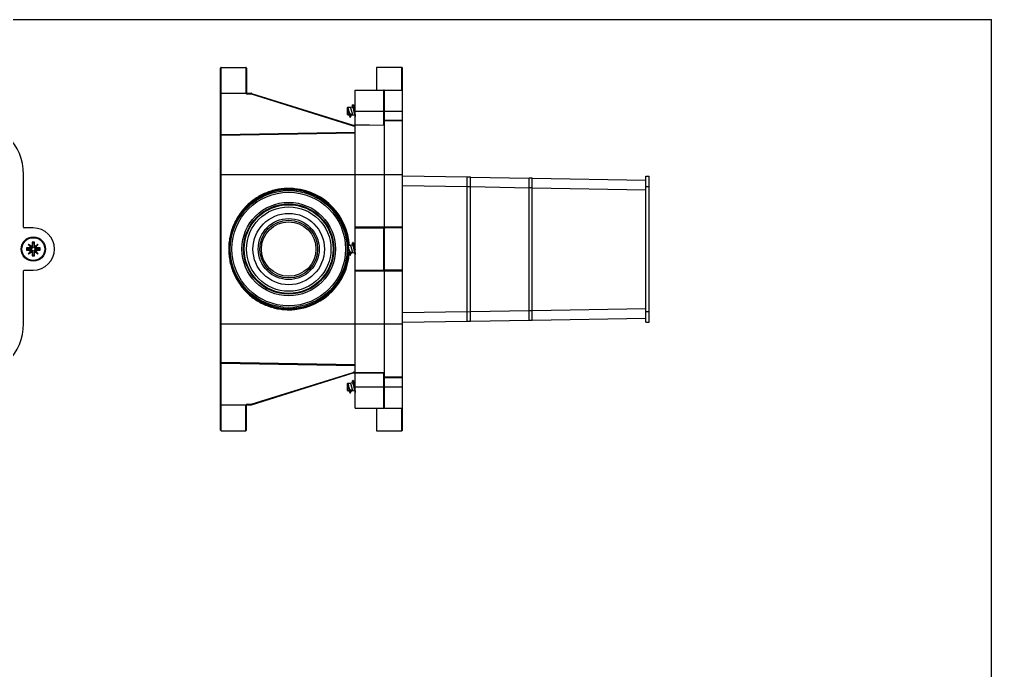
# Model space of a CAD drawing. Header units: millimetres. Extents: x 0 to 594, y 0 to 420.
# Drawn here: x 294.7 to 594, y 219.3 to 420 of the extents above; entities that cross this region are included whole.
import ezdxf

# ---------------------------------------------------------------- set-up
doc = ezdxf.new("R2010")
doc.units = ezdxf.units.MM
doc.header["$LTSCALE"] = 32.67
doc.layers.get('0').update_dxf_attribs({"linetype": 'CONTINUOUS'})
doc.layers.add('00_COMPONENTI', color=7, linetype='CONTINUOUS')

msp = doc.modelspace()

# ---------------------------------------------------------------- linework, layer by layer
at = {"color": 7, "linetype": 'Continuous'}
for p in [(0, 420), (594, 0)]:
    msp.add_line(p, (594, 420), dxfattribs=at)
at = {"layer": '00_COMPONENTI', "color": 7, "linetype": 'Continuous'}
for p, q in [((356.58, 293.43), (356.58, 405.03)), ((356.78, 405.23), (364.38, 405.23)), ((364.58, 405.03), (364.58, 397.43)), ((404.58, 405.23), (404.58, 398.23)), ((412.38, 405.23), (404.58, 405.23)), ((412.58, 293.43), (412.58, 405.03)), ((398.08, 300.23), (398.08, 398.23)), ((398.08, 398.23), (406.88, 398.23)), ((407.08, 300.23), (407.08, 398.23)), ((407.08, 398.23), (412.58, 398.23)), ((364.78, 397.23), (366.05, 397.23)), ((366.11, 397.22), (397.47, 387.42)), ((395.58, 392.82), (395.58, 390.65)), ((395.59, 392.82), (395.58, 392.82)), ((395.68, 392.82), (395.63, 392.82)), ((396.48, 392.82), (395.7, 392.82)), ((395.92, 392.41), (395.85, 392.6)), ((397.15, 393), (396.48, 392.82)), ((397.41, 393.73), (397.36, 393.73)), ((398.08, 392.87), (397.71, 392.97)), ((397.8, 392.68), (397.72, 392.92)), ((395.58, 390.65), (396.25, 390.47)), ((396.23, 390.53), (396.33, 390.21)), ((396.5, 389.9), (396.55, 389.9)), ((396.65, 390.45), (397.37, 390.64)), ((396.67, 390.46), (396.65, 390.45)), ((396.67, 390.46), (397.37, 390.64)), ((397.35, 390.65), (397.37, 390.64)), ((397.37, 390.64), (397.95, 390.49)), ((397.86, 390.77), (397.94, 390.54)), ((397.53, 387.41), (398.08, 387.41)), ((407.08, 387.26), (398.08, 387.41)), ((412.58, 388.73), (407.08, 388.73)), ((398.08, 384.96), (356.78, 384.23)), ((295.94, 355.93), (295.94, 372.23)), ((412.58, 371.8), (432.58, 371.45)), ((432.58, 326.96), (432.58, 371.5)), ((432.58, 371.5), (433.58, 371.48)), ((433.58, 326.98), (433.58, 371.48)), ((433.58, 371.43), (451.58, 371.12)), ((487.58, 371.73), (488.58, 371.73)), ((487.58, 326.73), (487.58, 371.73)), ((488.58, 326.73), (488.58, 371.73)), ((412.58, 368.83), (432.58, 368.48)), ((432.58, 368.53), (433.58, 368.51)), ((433.58, 368.46), (451.58, 368.15)), ((451.58, 371.17), (452.58, 371.15)), ((451.58, 327.3), (451.58, 371.17)), ((451.58, 368.2), (452.58, 368.18)), ((452.58, 327.31), (452.58, 371.15)), ((452.58, 371.1), (487.58, 370.49)), ((487.58, 368.48), (488.58, 368.48)), ((452.58, 368.13), (487.58, 367.52)), ((298.94, 355.73), (296.14, 355.73)), ((398.08, 355.73), (406.88, 355.73)), ((412.58, 355.73), (407.08, 355.73)), ((297.4, 350.76), (298.16, 350)), ((298.58, 351.33), (298.73, 351.18)), ((298.73, 351.18), (299.14, 351.18)), ((298.73, 349.58), (298.73, 351.18)), ((299.29, 351.33), (299.14, 351.18)), ((299.14, 351.18), (299.14, 349.58)), ((300.47, 350.76), (299.71, 350)), ((395.58, 350.32), (395.58, 348.15)), ((395.59, 350.32), (395.58, 350.32)), ((395.68, 350.32), (395.63, 350.32)), ((396.48, 350.32), (395.7, 350.32)), ((397.06, 350.47), (396.48, 350.32)), ((397.15, 350.5), (397.06, 350.47)), ((397.41, 351.23), (397.36, 351.23)), ((398.08, 350.37), (397.71, 350.47)), ((397.8, 350.18), (397.72, 350.42)), ((296.83, 349.59), (296.98, 349.44)), ((296.83, 348.87), (296.98, 349.02)), ((296.98, 349.44), (298.59, 349.44)), ((296.98, 349.02), (296.98, 349.44)), ((298.59, 349.02), (296.98, 349.02)), ((297.4, 347.7), (298.16, 348.46)), ((298.73, 349.58), (298.16, 350)), ((298.16, 350), (298.59, 349.44)), ((298.59, 349.02), (298.16, 348.46)), ((298.16, 348.46), (298.73, 348.88)), ((298.21, 349.63), (298.59, 349.44)), ((298.21, 348.84), (298.59, 349.02)), ((298.54, 349.95), (298.73, 349.58)), ((298.54, 348.51), (298.73, 348.88)), ((298.58, 347.13), (298.73, 347.28)), ((298.73, 347.28), (298.73, 348.88)), ((299.14, 347.28), (298.73, 347.28)), ((299.71, 350), (299.14, 349.58)), ((299.33, 349.95), (299.14, 349.58)), ((299.14, 348.88), (299.71, 348.46)), ((299.33, 348.51), (299.14, 348.88)), ((299.14, 348.88), (299.14, 347.28)), ((299.29, 347.13), (299.14, 347.28)), ((299.28, 349.44), (299.71, 350)), ((299.66, 349.63), (299.28, 349.44)), ((299.28, 349.44), (300.89, 349.44)), ((300.89, 349.02), (299.28, 349.02)), ((299.66, 348.84), (299.28, 349.02)), ((299.71, 348.46), (299.28, 349.02)), ((300.47, 347.7), (299.71, 348.46)), ((301.04, 349.59), (300.89, 349.44)), ((300.89, 349.44), (300.89, 349.02)), ((301.04, 348.87), (300.89, 349.02)), ((395.58, 348.15), (396.25, 347.97)), ((395.92, 349.91), (395.85, 350.1)), ((396.23, 348.03), (396.33, 347.71)), ((396.5, 347.4), (396.55, 347.4)), ((396.65, 347.95), (397.37, 348.14)), ((396.67, 347.96), (396.65, 347.95)), ((396.67, 347.96), (397.37, 348.14)), ((397.35, 348.15), (397.95, 347.99)), ((397.86, 348.27), (397.94, 348.04)), ((295.94, 326.23), (295.94, 342.53)), ((296.14, 342.73), (298.94, 342.73)), ((398.08, 342.73), (406.88, 342.73)), ((412.58, 342.73), (407.08, 342.73)), ((412.58, 329.63), (432.58, 329.98)), ((432.58, 329.93), (433.58, 329.95)), ((433.58, 330), (451.58, 330.31)), ((451.58, 330.26), (452.58, 330.28)), ((452.58, 330.33), (487.58, 330.94)), ((487.58, 329.98), (488.58, 329.98)), ((412.58, 326.67), (432.58, 327.01)), ((432.58, 326.96), (433.58, 326.98)), ((433.58, 327.03), (451.58, 327.35)), ((451.58, 327.3), (452.58, 327.31)), ((452.58, 327.36), (487.58, 327.98)), ((487.58, 326.73), (488.58, 326.73)), ((398.08, 313.51), (356.78, 314.23)), ((366.11, 301.24), (397.47, 311.04)), ((397.41, 308.73), (397.36, 308.73)), ((397.53, 311.05), (398.08, 311.05)), ((407.08, 311.2), (398.08, 311.05)), ((412.58, 309.73), (407.08, 309.73)), ((395.59, 307.82), (395.58, 307.82)), ((395.58, 307.82), (395.58, 305.65)), ((395.58, 305.65), (396.25, 305.47)), ((395.68, 307.82), (395.63, 307.82)), ((396.48, 307.82), (395.7, 307.82)), ((395.92, 307.41), (395.85, 307.6)), ((396.23, 305.53), (396.33, 305.21)), ((397.06, 307.97), (396.48, 307.82)), ((396.65, 305.45), (397.37, 305.64)), ((396.67, 305.46), (396.65, 305.45)), ((396.67, 305.46), (397.37, 305.64)), ((397.15, 308), (397.06, 307.97)), ((397.35, 305.65), (397.95, 305.49)), ((398.08, 307.87), (397.71, 307.97)), ((397.8, 307.68), (397.72, 307.92)), ((397.86, 305.77), (397.94, 305.54)), ((396.5, 304.9), (396.55, 304.9)), ((364.58, 293.43), (364.58, 301.03)), ((364.78, 301.23), (366.05, 301.23)), ((398.08, 300.23), (406.88, 300.23)), ((404.58, 300.23), (404.58, 293.23)), ((407.08, 300.23), (412.58, 300.23)), ((356.78, 293.23), (364.38, 293.23)), ((404.58, 293.23), (412.38, 293.23))]:
    msp.add_line(p, q, dxfattribs=at)
at = {"layer": '00_COMPONENTI', "color": 9, "linetype": 'Continuous'}
for p, q in [((356.78, 384.43), (356.78, 405.23)), ((364.38, 405.23), (364.38, 397.44)), ((412.38, 398.23), (412.38, 405.23)), ((406.88, 387.46), (406.88, 398.23)), ((356.58, 397.23), (364.44, 397.23)), ((364.61, 397.33), (364.44, 397.23)), ((364.78, 397.23), (364.78, 397.03)), ((364.78, 397.03), (366.05, 397.03)), ((366.05, 397.23), (366.05, 397.03)), ((366.11, 397.22), (366.05, 397.03)), ((366.05, 397.03), (397.41, 387.23)), ((398.08, 391.73), (412.58, 391.73)), ((397.47, 387.42), (397.41, 387.23)), ((397.53, 387.41), (397.53, 387.21)), ((397.53, 387.21), (398.08, 387.21)), ((398.08, 387.61), (406.88, 387.46)), ((406.88, 387.46), (407.08, 387.46)), ((406.89, 387.26), (406.88, 387.46)), ((407.08, 388.93), (412.58, 388.93)), ((356.58, 384.43), (356.78, 384.43)), ((398.08, 385.16), (356.78, 384.43)), ((356.78, 384.23), (356.78, 384.43)), ((356.78, 314.23), (356.78, 384.23)), ((356.58, 372.23), (412.58, 372.23)), ((406.89, 355.93), (398.08, 355.93)), ((406.88, 342.73), (406.88, 355.73)), ((412.58, 355.93), (407.08, 355.93)), ((398.08, 342.53), (406.89, 342.53)), ((407.08, 342.53), (412.58, 342.53)), ((356.58, 326.23), (412.58, 326.23)), ((356.58, 314.03), (356.78, 314.03)), ((356.78, 314.03), (356.78, 314.23)), ((356.78, 293.23), (356.78, 314.03)), ((356.78, 314.03), (398.08, 313.31)), ((366.05, 301.43), (397.41, 311.23)), ((397.41, 311.23), (397.47, 311.04)), ((397.53, 311.25), (398.08, 311.25)), ((397.53, 311.25), (397.53, 311.05)), ((406.88, 311), (398.08, 310.85)), ((406.88, 311), (406.89, 311.2)), ((406.88, 311), (407.08, 311)), ((406.88, 300.23), (406.88, 311)), ((412.58, 309.53), (407.08, 309.53)), ((398.08, 306.73), (412.58, 306.73)), ((356.58, 301.23), (364.44, 301.23)), ((364.38, 293.23), (364.38, 301.03)), ((364.44, 301.23), (364.61, 301.13)), ((364.78, 301.43), (364.78, 301.23)), ((364.78, 301.43), (366.05, 301.43)), ((366.05, 301.43), (366.11, 301.24)), ((366.05, 301.43), (366.05, 301.23)), ((412.38, 293.23), (412.38, 300.23))]:
    msp.add_line(p, q, dxfattribs=at)
at = {"layer": '00_COMPONENTI', "color": 7, "linetype": 'Continuous'}
for points in [[(397.21, 393.48), (397.13, 393.21), (397.06, 392.97)], [(397.72, 392.92), (397.63, 393.2), (397.55, 393.48)], [(396.12, 390.88), (396.14, 390.83), (396.23, 390.53)], [(396.68, 390.11), (396.76, 390.34), (396.81, 390.49)], [(397.94, 390.54), (398.03, 390.25), (398.08, 390.07)], [(397.21, 350.98), (397.13, 350.71), (397.06, 350.47)], [(397.72, 350.42), (397.63, 350.7), (397.55, 350.98)], [(396.12, 348.38), (396.14, 348.33), (396.23, 348.03)], [(396.68, 347.61), (396.76, 347.84), (396.81, 347.99)], [(397.94, 348.04), (398.03, 347.75), (398.08, 347.57)], [(397.21, 308.48), (397.13, 308.21), (397.06, 307.97)], [(397.72, 307.92), (397.63, 308.2), (397.55, 308.48)], [(396.12, 305.88), (396.14, 305.83), (396.23, 305.53)], [(396.68, 305.11), (396.76, 305.34), (396.81, 305.49)], [(397.94, 305.54), (398.03, 305.25), (398.08, 305.07)]]:
    msp.add_lwpolyline(points, dxfattribs=at)
for centre, radius in [((377.58, 349.23), 18), ((377.58, 349.23), 14.4), ((377.58, 349.23), 13.9), ((377.58, 349.23), 13.68), ((377.58, 349.23), 13), ((377.58, 349.23), 11), ((377.58, 349.23), 8.9), ((298.94, 349.23), 3.75), ((298.94, 349.23), 3.5)]:
    msp.add_circle(centre, radius, dxfattribs=at)
at = {"layer": '00_COMPONENTI', "color": 9, "linetype": 'Continuous'}
for centre, radius in [((377.58, 349.23), 17.5), ((377.58, 349.23), 13.8), ((377.58, 349.23), 13.78), ((377.58, 349.23), 9.4), ((377.58, 349.23), 8.4), ((298.94, 349.23), 3.55)]:
    msp.add_circle(centre, radius, dxfattribs=at)
at = {"layer": '00_COMPONENTI', "color": 7, "linetype": 'Continuous'}
for centre, radius, start, end in [((356.78, 405.03), 0.2, 90, 180), ((364.38, 405.03), 0.2, 0, 90), ((412.38, 405.03), 0.2, 0, 90), ((406.88, 398.03), 0.2, 0, 90), ((364.78, 397.43), 0.2, 180.0004, 270), ((366.05, 397.03), 0.2, 72.646, 90), ((403.42, 392.09), 7.29, 192.9302, 193.0736), ((399.56, 391.13), 3.31, 195.324, 195.9302), ((397.37, 392.36), 1.71, 269.3297, 269.6481), ((470.61, 408.04), 74.37, 192.6703, 192.7964), ((406.88, 392.09), 8.98, 190.4431, 191.5032), ((279.44, 372.23), 16.5, 0, 90), ((397.53, 387.61), 0.2, 252.646, 270), ((356.78, 384.03), 0.2, 91, 180), ((377.58, 349.23), 18.5, 3.3628, 84.1138), ((296.14, 355.93), 0.2, 180, 270), ((298.94, 349.23), 6.5, 270, 90), ((406.88, 355.53), 0.2, 0, 90), ((268.39, 308.85), 50.98, 53.7421, 55.3111), ((337.51, 378.48), 48.75, 214.653, 216.2937), ((347.67, 349.37), 49.13, 177.707, 179.3197), ((298.94, 297.54), 53.79, 89.9997, 90.3812), ((298.94, 297.54), 53.79, 89.6188, 90.0003), ((248.04, 349.31), 51.29, 0.7142, 2.2591), ((328.19, 310.66), 48.75, 124.653, 126.2937), ((258.55, 379.77), 50.98, 323.7421, 325.3111), ((298.85, 298.34), 51.29, 90.7142, 92.2591), ((350.68, 349.23), 53.85, 179.6189, 180.3811), ((298.8, 397.96), 49.13, 267.707, 269.3197), ((339.32, 318.69), 50.98, 143.7421, 145.3111), ((269.69, 387.8), 48.75, 304.653, 306.2937), ((349.83, 349.15), 51.29, 180.7142, 182.2591), ((250.2, 349.09), 49.13, 357.707, 359.3197), ((329.48, 389.62), 50.98, 233.7421, 235.3111), ((299.07, 300.5), 49.13, 87.707, 89.3197), ((299.02, 400.12), 51.29, 270.7142, 272.2591), ((260.37, 319.98), 48.75, 34.653, 36.2937), ((247.19, 349.23), 53.85, 359.6189, 0.3811), ((377.58, 349.23), 18.5, 275.8862, 356.2565), ((403.42, 349.59), 7.29, 192.9302, 193.0736), ((399.56, 348.63), 3.31, 195.324, 195.9302), ((397.37, 349.86), 1.71, 269.3297, 269.6481), ((470.61, 365.54), 74.37, 192.6703, 192.7964), ((406.88, 349.59), 8.98, 190.4431, 191.5032), ((298.94, 400.92), 53.79, 269.6188, 270.0003), ((298.94, 400.92), 53.79, 269.9997, 270.3812), ((296.14, 342.53), 0.2, 90, 180), ((406.88, 342.93), 0.2, 270, 360), ((279.44, 326.23), 16.5, 270, 360), ((356.78, 314.43), 0.2, 180, 269), ((397.53, 310.85), 0.2, 90, 107.354), ((403.42, 307.09), 7.29, 192.9302, 193.0736), ((397.37, 307.36), 1.71, 269.3297, 269.6481), ((470.61, 323.04), 74.37, 192.6703, 192.7964), ((406.88, 307.09), 8.98, 190.4431, 191.5032), ((399.56, 306.13), 3.31, 195.324, 195.9302), ((364.78, 301.03), 0.2, 90, 180), ((366.05, 301.43), 0.2, 270, 287.354), ((406.88, 300.43), 0.2, 270, 360), ((356.78, 293.43), 0.2, 180, 270), ((364.38, 293.43), 0.2, 270, 360), ((412.38, 293.43), 0.2, 270, 360)]:
    msp.add_arc(centre, radius, start, end, dxfattribs=at)
at = {"layer": '00_COMPONENTI', "color": 9, "linetype": 'Continuous'}
for centre, radius, start, end in [((364.8, 397.44), 0.418, 179.9643, 209.3183), ((364.78, 397.43), 0.4, 210, 270), ((397.53, 387.61), 0.4, 252.646, 270), ((377.58, 349.23), 18.3, 3.3997, 356.3814), ((377.61, 349.49), 18.44, 84.1137, 90.0837), ((377.6, 349.36), 18.37, 84.1138, 90.0423), ((377.58, 349.23), 18.7, 3.3268, 84.1138), ((377.58, 349.23), 18.7, 275.8862, 356.1371), ((397.53, 310.85), 0.4, 90, 107.354), ((364.8, 301.03), 0.418, 150.6816, 180.0358), ((364.78, 301.03), 0.4, 90, 150)]:
    msp.add_arc(centre, radius, start, end, dxfattribs=at)
for points, knots in [([(364.58, 397.43), (364.58, 397.43), (364.58, 397.43), (364.58, 397.43), (364.58, 397.43), (364.57, 397.43), (364.57, 397.43), (364.56, 397.43), (364.55, 397.43), (364.54, 397.43), (364.52, 397.43), (364.49, 397.44), (364.46, 397.44), (364.42, 397.44), (364.4, 397.44), (364.38, 397.44)], [0, 0, 0, 0, 0.001739, 0.005557, 0.020149, 0.044086, 0.077185, 0.119146, 0.169573, 0.227986, 0.293824, 0.445182, 0.617844, 0.805179, 1, 1, 1, 1]), ([(377.58, 367.93), (376.97, 367.93), (375.75, 367.87), (373.95, 367.59), (372.18, 367.14), (370.46, 366.52), (368.81, 365.73), (367.25, 364.78), (365.79, 363.68), (364.44, 362.44), (363.23, 361.08), (362.15, 359.6), (361.22, 358.03), (360.45, 356.37), (359.85, 354.64), (359.42, 352.87), (359.16, 351.06), (359.1, 349.84), (359.1, 349.23)], [0, 0, 0, 0, 0.062495, 0.12499, 0.187485, 0.249981, 0.312477, 0.374975, 0.437473, 0.499972, 0.562473, 0.624974, 0.687476, 0.74998, 0.812484, 0.874989, 0.937494, 1, 1, 1, 1]), ([(377.58, 367.73), (376.98, 367.73), (375.77, 367.67), (373.98, 367.4), (372.22, 366.96), (370.51, 366.34), (368.88, 365.56), (367.33, 364.63), (365.87, 363.54), (364.53, 362.32), (363.32, 360.97), (362.25, 359.51), (361.32, 357.95), (360.55, 356.31), (359.95, 354.6), (359.51, 352.84), (359.25, 351.04), (359.19, 349.83), (359.19, 349.23)], [0, 0, 0, 0, 0.062498, 0.124997, 0.187496, 0.249995, 0.312493, 0.374993, 0.437492, 0.499992, 0.562492, 0.624992, 0.687493, 0.749994, 0.812495, 0.874996, 0.937498, 1, 1, 1, 1]), ([(379.48, 367.63), (379.48, 367.63), (379.48, 367.63), (379.48, 367.63), (379.48, 367.64), (379.48, 367.64), (379.48, 367.64), (379.48, 367.65), (379.48, 367.66), (379.48, 367.67), (379.48, 367.68), (379.48, 367.7), (379.49, 367.72), (379.49, 367.76), (379.49, 367.79), (379.5, 367.82), (379.5, 367.83)], [0, 0, 0, 0, 0.001474, 0.00518, 0.01124, 0.019664, 0.043539, 0.076602, 0.118543, 0.168963, 0.22738, 0.293234, 0.444658, 0.617435, 0.804943, 1, 1, 1, 1]), ([(406.88, 355.73), (406.88, 355.73), (406.88, 355.73), (406.88, 355.73), (406.88, 355.73), (406.88, 355.74), (406.88, 355.74), (406.88, 355.75), (406.88, 355.76), (406.88, 355.77), (406.89, 355.78), (406.89, 355.8), (406.89, 355.82), (406.89, 355.86), (406.89, 355.89), (406.89, 355.92), (406.89, 355.93)], [0, 0, 0, 0, 0.001476, 0.005183, 0.011243, 0.019667, 0.04354, 0.076602, 0.118542, 0.168963, 0.227382, 0.29324, 0.44468, 0.617475, 0.804986, 1, 1, 1, 1]), ([(359.1, 349.23), (359.1, 348.58), (359.15, 347.61), (359.31, 346.32), (359.54, 345.05), (359.95, 343.47), (360.64, 341.65), (361.51, 339.91), (362.55, 338.26), (363.77, 336.74), (365.13, 335.35), (366.64, 334.11), (368.26, 333.04), (369.99, 332.14), (371.81, 331.43), (373.69, 330.92), (375.29, 330.66), (376.58, 330.55), (377.88, 330.51), (378.85, 330.56), (379.5, 330.63)], [0, 0, 0, 0, 0.062504, 0.093766, 0.125027, 0.18753, 0.250032, 0.312532, 0.375032, 0.437531, 0.500028, 0.562524, 0.62502, 0.687514, 0.750008, 0.812501, 0.874993, 0.906251, 0.937508, 1, 1, 1, 1]), ([(359.19, 349.23), (359.19, 348.59), (359.26, 347.3), (359.56, 345.39), (360.05, 343.52), (360.74, 341.72), (361.6, 339.99), (362.65, 338.36), (363.86, 336.86), (365.22, 335.48), (366.71, 334.26), (368.33, 333.2), (370.05, 332.32), (371.85, 331.62), (373.72, 331.11), (375.31, 330.86), (376.59, 330.75), (377.87, 330.71), (378.84, 330.76), (379.48, 330.83)], [0, 0, 0, 0, 0.062501, 0.125001, 0.187501, 0.250001, 0.312501, 0.375, 0.437499, 0.499998, 0.562496, 0.624994, 0.687492, 0.749989, 0.812487, 0.874984, 0.906243, 0.937503, 1, 1, 1, 1]), ([(406.89, 342.53), (406.89, 342.54), (406.89, 342.57), (406.89, 342.61), (406.89, 342.64), (406.89, 342.67), (406.89, 342.69), (406.88, 342.7), (406.88, 342.71), (406.88, 342.72), (406.88, 342.72), (406.88, 342.73), (406.88, 342.73), (406.88, 342.73), (406.88, 342.73), (406.88, 342.73), (406.88, 342.73)], [0, 0, 0, 0, 0.195015, 0.382525, 0.555319, 0.706759, 0.772617, 0.831037, 0.881457, 0.923398, 0.956459, 0.980333, 0.988756, 0.994817, 0.998523, 1, 1, 1, 1]), ([(379.48, 330.83), (379.48, 330.83), (379.48, 330.83), (379.48, 330.83), (379.48, 330.83), (379.48, 330.82), (379.48, 330.82), (379.48, 330.81), (379.48, 330.8), (379.48, 330.79), (379.48, 330.78), (379.48, 330.76), (379.49, 330.74), (379.49, 330.7), (379.49, 330.67), (379.5, 330.64), (379.5, 330.63)], [0, 0, 0, 0, 0.001474, 0.00518, 0.01124, 0.019664, 0.043539, 0.076602, 0.118543, 0.168963, 0.22738, 0.293234, 0.444657, 0.617435, 0.804943, 1, 1, 1, 1]), ([(364.38, 301.03), (364.4, 301.03), (364.42, 301.03), (364.46, 301.03), (364.49, 301.03), (364.52, 301.03), (364.54, 301.03), (364.55, 301.03), (364.56, 301.03), (364.57, 301.03), (364.57, 301.03), (364.58, 301.03), (364.58, 301.03), (364.58, 301.03), (364.58, 301.03), (364.58, 301.03)], [0, 0, 0, 0, 0.194821, 0.382156, 0.554818, 0.706176, 0.772014, 0.830427, 0.880854, 0.922815, 0.955914, 0.979851, 0.994443, 0.998261, 1, 1, 1, 1])]:
    msp.add_open_spline(points, degree=3, knots=knots, dxfattribs=at)
at = {"layer": '00_COMPONENTI', "color": 7, "linetype": 'Continuous'}
for points in [[(395.59, 392.81), (395.59, 392.81), (395.6, 392.82), (395.6, 392.82)], [(395.59, 350.31), (395.59, 350.31), (395.6, 350.32), (395.6, 350.32)], [(395.59, 307.81), (395.59, 307.81), (395.6, 307.82), (395.6, 307.82)]]:
    msp.add_open_spline(points, degree=3, dxfattribs=at)
for points, knots in [([(395.59, 392.81), (395.6, 392.81), (395.63, 392.79), (395.66, 392.74), (395.69, 392.66), (395.74, 392.53), (395.8, 392.32), (395.86, 392.04), (395.92, 391.73), (395.99, 391.42), (396.05, 391.13), (396.1, 390.96), (396.12, 390.88)], [0, 0, 0, 0, 0.020516, 0.04954, 0.08825, 0.136546, 0.25872, 0.406868, 0.568658, 0.730349, 0.878231, 1, 1, 1, 1]), ([(395.6, 392.82), (395.6, 392.82), (395.61, 392.82), (395.62, 392.82), (395.63, 392.82)], [0, 0, 0, 0, 0.259429, 1, 1, 1, 1]), ([(395.63, 392.82), (395.64, 392.82), (395.66, 392.82), (395.68, 392.8), (395.69, 392.79)], [0, 0, 0, 0, 0.457422, 1, 1, 1, 1]), ([(395.68, 392.82), (395.68, 392.82), (395.69, 392.82), (395.7, 392.82), (395.7, 392.82)], [0, 0, 0, 0, 0.744623, 1, 1, 1, 1]), ([(395.69, 392.79), (395.7, 392.78), (395.72, 392.75), (395.76, 392.69), (395.79, 392.63), (395.8, 392.58)], [0, 0, 0, 0, 0.190395, 0.420356, 1, 1, 1, 1]), ([(395.7, 392.82), (395.72, 392.81), (395.74, 392.79), (395.78, 392.74), (395.82, 392.68), (395.84, 392.62), (395.85, 392.6)], [0, 0, 0, 0, 0.167164, 0.385052, 0.662612, 1, 1, 1, 1]), ([(395.8, 392.58), (395.82, 392.55), (395.84, 392.47), (395.89, 392.29), (395.95, 392.03), (396.02, 391.71), (396.08, 391.37), (396.15, 391.03), (396.21, 390.72), (396.27, 390.45), (396.31, 390.28), (396.33, 390.21)], [0, 0, 0, 0, 0.048859, 0.104134, 0.230039, 0.369445, 0.513944, 0.655642, 0.787555, 0.903847, 1, 1, 1, 1]), ([(395.85, 392.6), (395.87, 392.53), (395.92, 392.38), (395.98, 392.13), (396.04, 391.86), (396.12, 391.47), (396.19, 391.08), (396.26, 390.71), (396.3, 390.54), (396.31, 390.46)], [0, 0, 0, 0, 0.09765, 0.214947, 0.345928, 0.484377, 0.760001, 0.886645, 1, 1, 1, 1]), ([(396.47, 390.87), (396.45, 390.92), (396.4, 391.03), (396.33, 391.2), (396.26, 391.4), (396.17, 391.68), (396.09, 391.96), (395.99, 392.23), (395.95, 392.35), (395.92, 392.41)], [0, 0, 0, 0, 0.099955, 0.215627, 0.343317, 0.47865, 0.752953, 0.882165, 1, 1, 1, 1]), ([(396.48, 392.82), (396.52, 392.82), (396.57, 392.76), (396.62, 392.69), (396.65, 392.62), (396.7, 392.5), (396.75, 392.35), (396.81, 392.17), (396.86, 391.97), (396.92, 391.77), (396.97, 391.56), (397.02, 391.36), (397.08, 391.18), (397.13, 391.01), (397.18, 390.87), (397.23, 390.78), (397.27, 390.72), (397.3, 390.68), (397.33, 390.65), (397.35, 390.65)], [0, 0, 0, 0, 0.056604, 0.078189, 0.103001, 0.161954, 0.232146, 0.31147, 0.397331, 0.486821, 0.576874, 0.664406, 0.746441, 0.820248, 0.883518, 0.934576, 0.955296, 0.972884, 1, 1, 1, 1]), ([(397.15, 393), (397.16, 393), (397.17, 393), (397.2, 393), (397.22, 392.98), (397.25, 392.95), (397.29, 392.89), (397.33, 392.8), (397.38, 392.68), (397.42, 392.54), (397.46, 392.38), (397.51, 392.21), (397.55, 392.02), (397.61, 391.76), (397.68, 391.44), (397.75, 391.14), (397.81, 390.92), (397.84, 390.82), (397.86, 390.77)], [0, 0, 0, 0, 0.009326, 0.018903, 0.029714, 0.042444, 0.074956, 0.11769, 0.170422, 0.232306, 0.302112, 0.378331, 0.459262, 0.543069, 0.711603, 0.868585, 0.938263, 1, 1, 1, 1]), ([(397.21, 393.48), (397.22, 393.52), (397.24, 393.57), (397.27, 393.63), (397.28, 393.67), (397.3, 393.69), (397.32, 393.71), (397.34, 393.73), (397.35, 393.73), (397.36, 393.73)], [0, 0, 0, 0, 0.379258, 0.53455, 0.666899, 0.776963, 0.866344, 0.938429, 1, 1, 1, 1]), ([(397.36, 393.73), (397.36, 393.73), (397.37, 393.73), (397.38, 393.72), (397.39, 393.72)], [0, 0, 0, 0, 0.232524, 1, 1, 1, 1]), ([(397.39, 393.72), (397.4, 393.71), (397.42, 393.68), (397.45, 393.63), (397.48, 393.56), (397.49, 393.51), (397.5, 393.48)], [0, 0, 0, 0, 0.157057, 0.373769, 0.654701, 1, 1, 1, 1]), ([(397.41, 393.73), (397.41, 393.73), (397.43, 393.73), (397.44, 393.71), (397.46, 393.69), (397.48, 393.67), (397.5, 393.63), (397.52, 393.57), (397.54, 393.52), (397.55, 393.48)], [0, 0, 0, 0, 0.061568, 0.133663, 0.223037, 0.33309, 0.465456, 0.620738, 1, 1, 1, 1]), ([(397.5, 393.48), (397.52, 393.41), (397.56, 393.25), (397.59, 393.09), (397.61, 393)], [0, 0, 0, 0, 0.44662, 1, 1, 1, 1]), ([(397.55, 393.48), (397.57, 393.41), (397.61, 393.25), (397.64, 393.09), (397.66, 393.01)], [0, 0, 0, 0, 0.44576, 1, 1, 1, 1]), ([(397.61, 393), (397.65, 392.8), (397.71, 392.37), (397.81, 391.72), (397.9, 391.07), (397.97, 390.65), (398, 390.45)], [0, 0, 0, 0, 0.235349, 0.500882, 0.765959, 1, 1, 1, 1]), ([(397.66, 393.01), (397.68, 392.91), (397.71, 392.71), (397.77, 392.35), (397.83, 391.9), (397.9, 391.4), (397.97, 390.91), (398.02, 390.6), (398.05, 390.46)], [0, 0, 0, 0, 0.111687, 0.234637, 0.432359, 0.634517, 0.82792, 1, 1, 1, 1]), ([(398.05, 391.72), (398.01, 391.9), (397.95, 392.15), (397.87, 392.47), (397.82, 392.62), (397.8, 392.68)], [0, 0, 0, 0, 0.546215, 0.789959, 1, 1, 1, 1]), ([(396.16, 390.75), (396.07, 390.72), (395.88, 390.66), (395.68, 390.65), (395.58, 390.65)], [0, 0, 0, 0, 0.507892, 1, 1, 1, 1]), ([(396.32, 390.44), (396.32, 390.43), (396.34, 390.36), (396.35, 390.3), (396.37, 390.25)], [0, 0, 0, 0, 0.266502, 1, 1, 1, 1]), ([(396.33, 390.21), (396.34, 390.16), (396.36, 390.1), (396.39, 390.02), (396.41, 389.98), (396.43, 389.94), (396.46, 389.92), (396.48, 389.9), (396.49, 389.9), (396.5, 389.9)], [0, 0, 0, 0, 0.385435, 0.542526, 0.675707, 0.785457, 0.873284, 0.94251, 1, 1, 1, 1]), ([(396.38, 390.22), (396.39, 390.18), (396.41, 390.11), (396.44, 390.02), (396.48, 389.95), (396.5, 389.92), (396.52, 389.91)], [0, 0, 0, 0, 0.35191, 0.635302, 0.849784, 1, 1, 1, 1]), ([(396.65, 390.45), (396.63, 390.47), (396.6, 390.52), (396.56, 390.61), (396.52, 390.73), (396.49, 390.82), (396.47, 390.87)], [0, 0, 0, 0, 0.161001, 0.381977, 0.66308, 1, 1, 1, 1]), ([(397.35, 390.65), (397.28, 390.65), (397.13, 390.66), (396.83, 390.72), (396.61, 390.81), (396.47, 390.87)], [0, 0, 0, 0, 0.24096, 0.486083, 1, 1, 1, 1]), ([(396.52, 389.91), (396.52, 389.91), (396.53, 389.9), (396.54, 389.9), (396.55, 389.9)], [0, 0, 0, 0, 0.27816, 1, 1, 1, 1]), ([(396.55, 389.9), (396.55, 389.9), (396.57, 389.9), (396.58, 389.91), (396.6, 389.93), (396.63, 389.97), (396.65, 390.03), (396.67, 390.08), (396.68, 390.11)], [0, 0, 0, 0, 0.066533, 0.142267, 0.233754, 0.344446, 0.628931, 1, 1, 1, 1]), ([(398, 390.45), (398.02, 390.38), (398.04, 390.26), (398.07, 390.13), (398.08, 390.07)], [0, 0, 0, 0, 0.537188, 1, 1, 1, 1]), ([(406.89, 355.93), (406.91, 355.91), (406.96, 355.86), (407.02, 355.78), (407.07, 355.69), (407.08, 355.62), (407.08, 355.59)], [0, 0, 0, 0, 0.250428, 0.500693, 0.750609, 1, 1, 1, 1]), ([(395.59, 350.31), (395.6, 350.31), (395.63, 350.29), (395.66, 350.24), (395.69, 350.16), (395.74, 350.03), (395.8, 349.82), (395.86, 349.54), (395.92, 349.23), (395.99, 348.92), (396.05, 348.63), (396.1, 348.46), (396.12, 348.38)], [0, 0, 0, 0, 0.020516, 0.04954, 0.08825, 0.136546, 0.25872, 0.406868, 0.568658, 0.730349, 0.878231, 1, 1, 1, 1]), ([(395.6, 350.32), (395.6, 350.32), (395.61, 350.32), (395.62, 350.32), (395.63, 350.32)], [0, 0, 0, 0, 0.259429, 1, 1, 1, 1]), ([(395.63, 350.32), (395.64, 350.32), (395.66, 350.32), (395.68, 350.3), (395.69, 350.29)], [0, 0, 0, 0, 0.457422, 1, 1, 1, 1]), ([(395.68, 350.32), (395.68, 350.32), (395.69, 350.32), (395.7, 350.32), (395.7, 350.32)], [0, 0, 0, 0, 0.744623, 1, 1, 1, 1]), ([(395.69, 350.29), (395.7, 350.28), (395.72, 350.25), (395.76, 350.19), (395.79, 350.13), (395.8, 350.08)], [0, 0, 0, 0, 0.190395, 0.420356, 1, 1, 1, 1]), ([(395.7, 350.32), (395.72, 350.31), (395.74, 350.29), (395.78, 350.24), (395.82, 350.18), (395.84, 350.12), (395.85, 350.1)], [0, 0, 0, 0, 0.167164, 0.385052, 0.662612, 1, 1, 1, 1]), ([(396.48, 350.32), (396.52, 350.32), (396.57, 350.26), (396.62, 350.19), (396.65, 350.12), (396.7, 350), (396.75, 349.85), (396.81, 349.67), (396.86, 349.47), (396.92, 349.27), (396.97, 349.06), (397.02, 348.86), (397.08, 348.68), (397.13, 348.51), (397.18, 348.37), (397.23, 348.28), (397.27, 348.22), (397.3, 348.18), (397.33, 348.15), (397.35, 348.15)], [0, 0, 0, 0, 0.056604, 0.078189, 0.103001, 0.161954, 0.232146, 0.31147, 0.397331, 0.486821, 0.576874, 0.664406, 0.746441, 0.820248, 0.883518, 0.934576, 0.955296, 0.972884, 1, 1, 1, 1]), ([(397.15, 350.5), (397.16, 350.5), (397.17, 350.5), (397.2, 350.5), (397.22, 350.48), (397.25, 350.45), (397.29, 350.39), (397.33, 350.3), (397.38, 350.18), (397.42, 350.04), (397.46, 349.88), (397.51, 349.71), (397.55, 349.52), (397.61, 349.26), (397.68, 348.94), (397.75, 348.64), (397.81, 348.42), (397.84, 348.32), (397.86, 348.27)], [0, 0, 0, 0, 0.009326, 0.018903, 0.029714, 0.042444, 0.074956, 0.11769, 0.170422, 0.232306, 0.302112, 0.378331, 0.459262, 0.543069, 0.711603, 0.868585, 0.938263, 1, 1, 1, 1]), ([(397.21, 350.98), (397.22, 351.02), (397.24, 351.07), (397.27, 351.13), (397.28, 351.17), (397.3, 351.19), (397.32, 351.21), (397.34, 351.23), (397.35, 351.23), (397.36, 351.23)], [0, 0, 0, 0, 0.379258, 0.53455, 0.666899, 0.776963, 0.866344, 0.938429, 1, 1, 1, 1]), ([(397.36, 351.23), (397.36, 351.23), (397.37, 351.23), (397.38, 351.22), (397.39, 351.22)], [0, 0, 0, 0, 0.232524, 1, 1, 1, 1]), ([(397.39, 351.22), (397.4, 351.21), (397.42, 351.18), (397.45, 351.13), (397.48, 351.06), (397.49, 351.01), (397.5, 350.98)], [0, 0, 0, 0, 0.157057, 0.373769, 0.654701, 1, 1, 1, 1]), ([(397.41, 351.23), (397.41, 351.23), (397.43, 351.23), (397.44, 351.21), (397.46, 351.19), (397.48, 351.17), (397.5, 351.13), (397.52, 351.07), (397.54, 351.02), (397.55, 350.98)], [0, 0, 0, 0, 0.061568, 0.133663, 0.223037, 0.33309, 0.465456, 0.620738, 1, 1, 1, 1]), ([(397.5, 350.98), (397.52, 350.91), (397.56, 350.75), (397.59, 350.59), (397.61, 350.5)], [0, 0, 0, 0, 0.44662, 1, 1, 1, 1]), ([(397.55, 350.98), (397.57, 350.91), (397.61, 350.75), (397.64, 350.59), (397.66, 350.51)], [0, 0, 0, 0, 0.44576, 1, 1, 1, 1]), ([(397.61, 350.5), (397.65, 350.3), (397.71, 349.87), (397.81, 349.22), (397.9, 348.57), (397.97, 348.15), (398, 347.95)], [0, 0, 0, 0, 0.235349, 0.500882, 0.765959, 1, 1, 1, 1]), ([(397.66, 350.51), (397.68, 350.41), (397.71, 350.21), (397.77, 349.85), (397.83, 349.4), (397.9, 348.9), (397.97, 348.41), (398.02, 348.1), (398.05, 347.96)], [0, 0, 0, 0, 0.111687, 0.234637, 0.432359, 0.634517, 0.82792, 1, 1, 1, 1]), ([(396.16, 348.25), (396.07, 348.22), (395.88, 348.16), (395.68, 348.15), (395.58, 348.15)], [0, 0, 0, 0, 0.507892, 1, 1, 1, 1]), ([(395.8, 350.08), (395.82, 350.05), (395.84, 349.97), (395.89, 349.79), (395.95, 349.53), (396.02, 349.21), (396.08, 348.87), (396.15, 348.53), (396.21, 348.22), (396.27, 347.95), (396.31, 347.78), (396.33, 347.71)], [0, 0, 0, 0, 0.048859, 0.104134, 0.230039, 0.369445, 0.513944, 0.655642, 0.787555, 0.903847, 1, 1, 1, 1]), ([(395.85, 350.1), (395.87, 350.03), (395.92, 349.88), (395.98, 349.63), (396.04, 349.36), (396.12, 348.97), (396.19, 348.58), (396.26, 348.21), (396.3, 348.04), (396.31, 347.96)], [0, 0, 0, 0, 0.09765, 0.214947, 0.345928, 0.484377, 0.760001, 0.886645, 1, 1, 1, 1]), ([(396.47, 348.37), (396.45, 348.42), (396.4, 348.53), (396.33, 348.7), (396.26, 348.9), (396.17, 349.18), (396.09, 349.46), (395.99, 349.73), (395.95, 349.85), (395.92, 349.91)], [0, 0, 0, 0, 0.099955, 0.215627, 0.343317, 0.47865, 0.752953, 0.882165, 1, 1, 1, 1]), ([(396.32, 347.94), (396.32, 347.93), (396.34, 347.86), (396.35, 347.8), (396.37, 347.75)], [0, 0, 0, 0, 0.266502, 1, 1, 1, 1]), ([(396.33, 347.71), (396.34, 347.66), (396.36, 347.6), (396.39, 347.52), (396.41, 347.48), (396.43, 347.44), (396.46, 347.42), (396.48, 347.4), (396.49, 347.4), (396.5, 347.4)], [0, 0, 0, 0, 0.385435, 0.542526, 0.675707, 0.785457, 0.873284, 0.94251, 1, 1, 1, 1]), ([(396.38, 347.72), (396.39, 347.68), (396.41, 347.61), (396.44, 347.52), (396.48, 347.45), (396.5, 347.42), (396.52, 347.41)], [0, 0, 0, 0, 0.35191, 0.635302, 0.849784, 1, 1, 1, 1]), ([(396.65, 347.95), (396.63, 347.97), (396.6, 348.02), (396.56, 348.11), (396.52, 348.23), (396.49, 348.32), (396.47, 348.37)], [0, 0, 0, 0, 0.161001, 0.381977, 0.66308, 1, 1, 1, 1]), ([(397.35, 348.15), (397.28, 348.15), (397.13, 348.16), (396.83, 348.22), (396.61, 348.31), (396.47, 348.37)], [0, 0, 0, 0, 0.24096, 0.486083, 1, 1, 1, 1]), ([(396.52, 347.41), (396.52, 347.41), (396.53, 347.4), (396.54, 347.4), (396.55, 347.4)], [0, 0, 0, 0, 0.27816, 1, 1, 1, 1]), ([(396.55, 347.4), (396.55, 347.4), (396.57, 347.4), (396.58, 347.41), (396.6, 347.43), (396.63, 347.47), (396.65, 347.53), (396.67, 347.58), (396.68, 347.61)], [0, 0, 0, 0, 0.066533, 0.142267, 0.233754, 0.344446, 0.628931, 1, 1, 1, 1]), ([(398.05, 349.22), (398.01, 349.4), (397.95, 349.65), (397.87, 349.97), (397.82, 350.12), (397.8, 350.18)], [0, 0, 0, 0, 0.546215, 0.789959, 1, 1, 1, 1]), ([(398, 347.95), (398.02, 347.88), (398.04, 347.76), (398.07, 347.63), (398.08, 347.57)], [0, 0, 0, 0, 0.537188, 1, 1, 1, 1]), ([(407.08, 342.88), (407.08, 342.84), (407.07, 342.77), (407.02, 342.68), (406.96, 342.6), (406.91, 342.55), (406.89, 342.53)], [0, 0, 0, 0, 0.24939, 0.499306, 0.749572, 1, 1, 1, 1]), ([(397.21, 308.48), (397.22, 308.52), (397.24, 308.57), (397.27, 308.63), (397.28, 308.67), (397.3, 308.69), (397.32, 308.71), (397.34, 308.73), (397.35, 308.73), (397.36, 308.73)], [0, 0, 0, 0, 0.379258, 0.53455, 0.666899, 0.776963, 0.866344, 0.938429, 1, 1, 1, 1]), ([(397.36, 308.73), (397.36, 308.73), (397.37, 308.73), (397.38, 308.72), (397.39, 308.72)], [0, 0, 0, 0, 0.232524, 1, 1, 1, 1]), ([(397.39, 308.72), (397.4, 308.71), (397.42, 308.68), (397.45, 308.63), (397.48, 308.56), (397.49, 308.51), (397.5, 308.48)], [0, 0, 0, 0, 0.157057, 0.373769, 0.654701, 1, 1, 1, 1]), ([(397.41, 308.73), (397.41, 308.73), (397.43, 308.73), (397.44, 308.71), (397.46, 308.69), (397.48, 308.67), (397.5, 308.63), (397.52, 308.57), (397.54, 308.52), (397.55, 308.48)], [0, 0, 0, 0, 0.061568, 0.133663, 0.223037, 0.33309, 0.465456, 0.620738, 1, 1, 1, 1]), ([(397.5, 308.48), (397.52, 308.41), (397.56, 308.25), (397.59, 308.09), (397.61, 308)], [0, 0, 0, 0, 0.44662, 1, 1, 1, 1]), ([(397.55, 308.48), (397.57, 308.41), (397.61, 308.25), (397.64, 308.09), (397.66, 308.01)], [0, 0, 0, 0, 0.44576, 1, 1, 1, 1]), ([(396.16, 305.75), (396.07, 305.72), (395.88, 305.66), (395.68, 305.65), (395.58, 305.65)], [0, 0, 0, 0, 0.507892, 1, 1, 1, 1]), ([(395.59, 307.81), (395.6, 307.81), (395.63, 307.79), (395.66, 307.74), (395.69, 307.66), (395.74, 307.53), (395.8, 307.32), (395.86, 307.04), (395.92, 306.73), (395.99, 306.42), (396.05, 306.13), (396.1, 305.96), (396.12, 305.88)], [0, 0, 0, 0, 0.020516, 0.04954, 0.08825, 0.136546, 0.25872, 0.406868, 0.568658, 0.730349, 0.878231, 1, 1, 1, 1]), ([(395.6, 307.82), (395.6, 307.82), (395.61, 307.82), (395.62, 307.82), (395.63, 307.82)], [0, 0, 0, 0, 0.259429, 1, 1, 1, 1]), ([(395.63, 307.82), (395.64, 307.82), (395.66, 307.82), (395.68, 307.8), (395.69, 307.79)], [0, 0, 0, 0, 0.457422, 1, 1, 1, 1]), ([(395.68, 307.82), (395.68, 307.82), (395.69, 307.82), (395.7, 307.82), (395.7, 307.82)], [0, 0, 0, 0, 0.744623, 1, 1, 1, 1]), ([(395.69, 307.79), (395.7, 307.78), (395.72, 307.75), (395.76, 307.69), (395.79, 307.63), (395.8, 307.58)], [0, 0, 0, 0, 0.190395, 0.420356, 1, 1, 1, 1]), ([(395.7, 307.82), (395.72, 307.81), (395.74, 307.79), (395.78, 307.74), (395.82, 307.68), (395.84, 307.62), (395.85, 307.6)], [0, 0, 0, 0, 0.167164, 0.385052, 0.662612, 1, 1, 1, 1]), ([(395.8, 307.58), (395.82, 307.55), (395.84, 307.47), (395.89, 307.29), (395.95, 307.03), (396.02, 306.71), (396.08, 306.37), (396.15, 306.03), (396.21, 305.72), (396.27, 305.45), (396.31, 305.28), (396.33, 305.21)], [0, 0, 0, 0, 0.048859, 0.104134, 0.230039, 0.369445, 0.513944, 0.655642, 0.787555, 0.903847, 1, 1, 1, 1]), ([(395.85, 307.6), (395.87, 307.53), (395.92, 307.38), (395.98, 307.13), (396.04, 306.86), (396.12, 306.47), (396.19, 306.08), (396.26, 305.71), (396.3, 305.54), (396.31, 305.46)], [0, 0, 0, 0, 0.09765, 0.214947, 0.345928, 0.484377, 0.760001, 0.886645, 1, 1, 1, 1]), ([(396.47, 305.87), (396.45, 305.92), (396.4, 306.03), (396.33, 306.2), (396.26, 306.4), (396.17, 306.68), (396.09, 306.96), (395.99, 307.23), (395.95, 307.35), (395.92, 307.41)], [0, 0, 0, 0, 0.099955, 0.215627, 0.343317, 0.47865, 0.752953, 0.882165, 1, 1, 1, 1]), ([(396.32, 305.44), (396.32, 305.43), (396.34, 305.36), (396.35, 305.3), (396.37, 305.25)], [0, 0, 0, 0, 0.266502, 1, 1, 1, 1]), ([(396.65, 305.45), (396.63, 305.47), (396.6, 305.52), (396.56, 305.61), (396.52, 305.73), (396.49, 305.82), (396.47, 305.87)], [0, 0, 0, 0, 0.161001, 0.381977, 0.66308, 1, 1, 1, 1]), ([(397.35, 305.65), (397.28, 305.65), (397.13, 305.66), (396.83, 305.72), (396.61, 305.81), (396.47, 305.87)], [0, 0, 0, 0, 0.24096, 0.486083, 1, 1, 1, 1]), ([(396.48, 307.82), (396.52, 307.82), (396.57, 307.76), (396.62, 307.69), (396.65, 307.62), (396.7, 307.5), (396.75, 307.35), (396.81, 307.17), (396.86, 306.97), (396.92, 306.77), (396.97, 306.56), (397.02, 306.36), (397.08, 306.18), (397.13, 306.01), (397.18, 305.87), (397.23, 305.78), (397.27, 305.72), (397.3, 305.68), (397.33, 305.65), (397.35, 305.65)], [0, 0, 0, 0, 0.056604, 0.078189, 0.103001, 0.161954, 0.232146, 0.31147, 0.397331, 0.486821, 0.576874, 0.664406, 0.746441, 0.820248, 0.883518, 0.934576, 0.955296, 0.972884, 1, 1, 1, 1]), ([(397.15, 308), (397.16, 308), (397.17, 308), (397.2, 308), (397.22, 307.98), (397.25, 307.95), (397.29, 307.89), (397.33, 307.8), (397.38, 307.68), (397.42, 307.54), (397.46, 307.38), (397.51, 307.21), (397.55, 307.02), (397.61, 306.76), (397.68, 306.44), (397.75, 306.14), (397.81, 305.92), (397.84, 305.82), (397.86, 305.77)], [0, 0, 0, 0, 0.009326, 0.018903, 0.029714, 0.042444, 0.074956, 0.11769, 0.170422, 0.232306, 0.302112, 0.378331, 0.459262, 0.543069, 0.711603, 0.868585, 0.938263, 1, 1, 1, 1]), ([(397.61, 308), (397.65, 307.8), (397.71, 307.37), (397.81, 306.72), (397.9, 306.07), (397.97, 305.65), (398, 305.45)], [0, 0, 0, 0, 0.235349, 0.500882, 0.765959, 1, 1, 1, 1]), ([(397.66, 308.01), (397.68, 307.91), (397.71, 307.71), (397.77, 307.35), (397.83, 306.9), (397.9, 306.4), (397.97, 305.91), (398.02, 305.6), (398.05, 305.46)], [0, 0, 0, 0, 0.111687, 0.234637, 0.432359, 0.634517, 0.82792, 1, 1, 1, 1]), ([(398.05, 306.72), (398.01, 306.9), (397.95, 307.15), (397.87, 307.47), (397.82, 307.62), (397.8, 307.68)], [0, 0, 0, 0, 0.546215, 0.789959, 1, 1, 1, 1]), ([(398, 305.45), (398.02, 305.38), (398.04, 305.26), (398.07, 305.13), (398.08, 305.07)], [0, 0, 0, 0, 0.537188, 1, 1, 1, 1]), ([(396.33, 305.21), (396.34, 305.16), (396.36, 305.1), (396.39, 305.02), (396.41, 304.98), (396.43, 304.94), (396.46, 304.92), (396.48, 304.9), (396.49, 304.9), (396.5, 304.9)], [0, 0, 0, 0, 0.385435, 0.542526, 0.675707, 0.785457, 0.873284, 0.94251, 1, 1, 1, 1]), ([(396.38, 305.22), (396.39, 305.18), (396.41, 305.11), (396.44, 305.02), (396.48, 304.95), (396.5, 304.92), (396.52, 304.91)], [0, 0, 0, 0, 0.35191, 0.635302, 0.849784, 1, 1, 1, 1]), ([(396.52, 304.91), (396.52, 304.91), (396.53, 304.9), (396.54, 304.9), (396.55, 304.9)], [0, 0, 0, 0, 0.27816, 1, 1, 1, 1]), ([(396.55, 304.9), (396.55, 304.9), (396.57, 304.9), (396.58, 304.91), (396.6, 304.93), (396.63, 304.97), (396.65, 305.03), (396.67, 305.08), (396.68, 305.11)], [0, 0, 0, 0, 0.066533, 0.142267, 0.233754, 0.344446, 0.628931, 1, 1, 1, 1])]:
    msp.add_open_spline(points, degree=3, knots=knots, dxfattribs=at)

doc.saveas('drawing.dxf')
